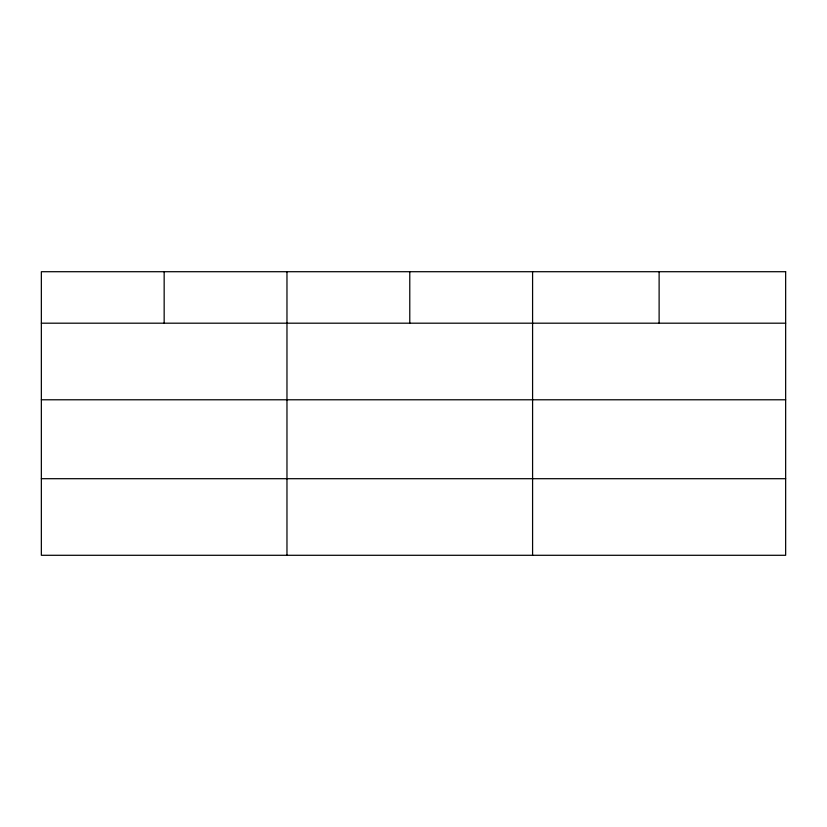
<?xml version="1.0" encoding="UTF-8"?>
<svg xmlns="http://www.w3.org/2000/svg" width="827" height="827" viewBox="0 0 827 827"><rect width="100%" height="100%" fill="white"/><g stroke="black" fill="none" stroke-linecap="round" stroke-linejoin="round"><path stroke-width="1.24" d="M41.35 323.192L785.65 323.192M41.35 399.782L785.65 399.782M41.35 478.699L785.65 478.699M659.119 271.711L659.119 323.192M532.588 271.711L532.588 555.289M409.778 271.711L409.778 323.192M286.969 271.711L286.969 555.289M164.16 271.711L164.16 323.192M785.65 271.711L41.35 271.711L41.35 555.289L785.65 555.289L785.65 271.711"/></g></svg>
